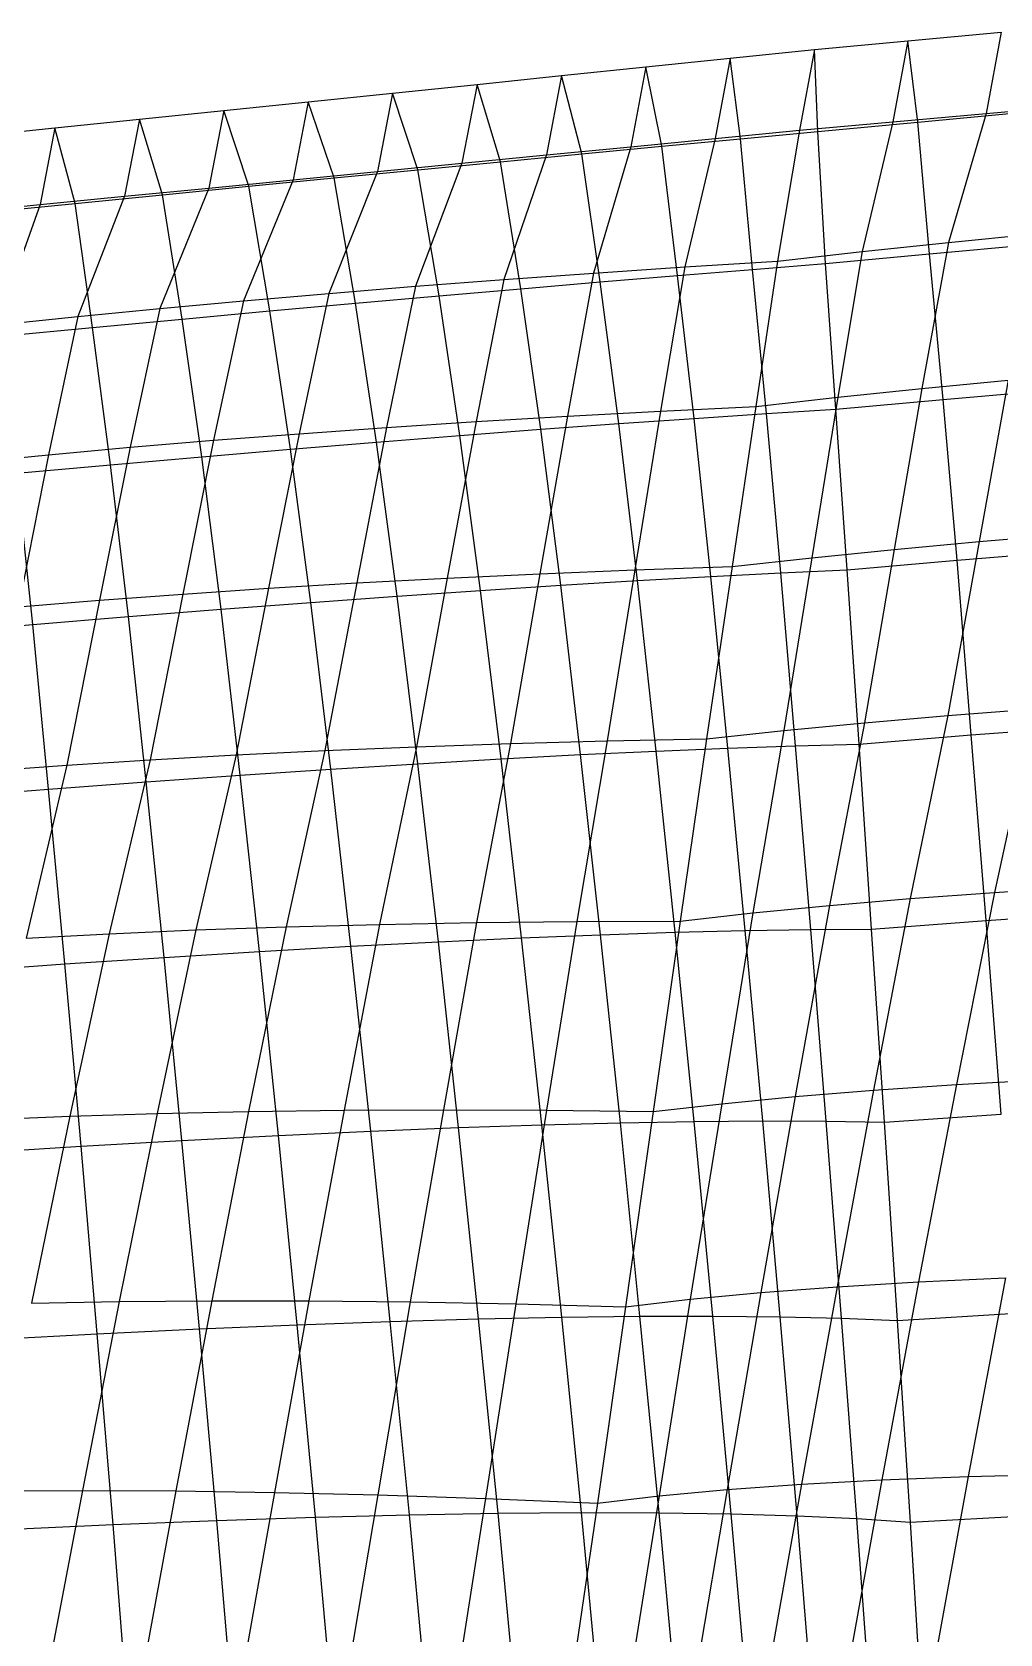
# Model space of a CAD drawing. Extents: x -429 to 429, y -1 to 209.
# Drawn here: x -372.24 to -361.31, y 179.16 to 197.24 of the extents above; entities that cross this region are included whole.
import ezdxf

# ---------------------------------------------------------------- set-up
doc = ezdxf.new("R2010")
doc.units = 0

msp = doc.modelspace()

# ---------------------------------------------------------------- linework, layer by layer
at = {"layer": 'default', "color": 5, "linetype": 'CONTINUOUS'}
for p, q in [((-362.352, 197.144, 154.005), (-361.3, 197.243, 152.806)), ((-361.3, 197.243, 152.806), (-361.47, 196.324, 152.728)), ((-364.358, 196.947, 156.413), (-363.405, 197.045, 155.205)), ((-363.405, 197.045, 155.205), (-363.576, 196.135, 155.129)), ((-363.405, 197.045, 155.205), (-363.576, 196.135, 155.129)), ((-363.405, 197.045, 155.205), (-362.352, 197.144, 154.005)), ((-362.352, 197.144, 154.005), (-362.523, 196.23, 153.929)), ((-366.263, 196.751, 158.829), (-365.31, 196.849, 157.621)), ((-365.31, 196.849, 157.621), (-365.481, 195.948, 157.548)), ((-365.31, 196.849, 157.621), (-364.358, 196.947, 156.413)), ((-364.358, 196.947, 156.413), (-364.528, 196.042, 156.338)), ((-368.169, 196.554, 161.245), (-367.216, 196.652, 160.037)), ((-367.216, 196.652, 160.037), (-367.386, 195.762, 159.966)), ((-367.216, 196.652, 160.037), (-366.263, 196.751, 158.829)), ((-366.263, 196.751, 158.829), (-366.433, 195.855, 158.757)), ((-370.074, 196.358, 163.661), (-369.122, 196.456, 162.453)), ((-369.122, 196.456, 162.453), (-369.291, 195.575, 162.384)), ((-369.122, 196.456, 162.453), (-368.169, 196.554, 161.245)), ((-368.169, 196.554, 161.245), (-368.339, 195.668, 161.175)), ((-371.98, 196.161, 166.077), (-371.027, 196.259, 164.869)), ((-371.027, 196.259, 164.869), (-371.196, 195.388, 164.802)), ((-371.027, 196.259, 164.869), (-370.074, 196.358, 163.661)), ((-370.074, 196.358, 163.661), (-370.244, 195.481, 163.593)), ((-362.523, 196.23, 153.929), (-361.47, 196.324, 152.728)), ((-361.47, 196.324, 152.728), (-361.893, 194.868, 152.477)), ((-361.47, 196.324, 152.728), (-360.418, 196.419, 151.528)), ((-372.933, 196.063, 167.285), (-371.98, 196.161, 166.077)), ((-371.98, 196.161, 166.077), (-372.149, 195.295, 166.011)), ((-364.528, 196.042, 156.338), (-363.576, 196.135, 155.129)), ((-363.576, 196.135, 155.129), (-363.823, 194.657, 155.032)), ((-363.576, 196.135, 155.129), (-363.823, 194.657, 155.032)), ((-363.576, 196.135, 155.129), (-362.523, 196.23, 153.929)), ((-362.523, 196.23, 153.929), (-362.868, 194.764, 153.748)), ((-366.433, 195.855, 158.757), (-365.481, 195.948, 157.548)), ((-365.481, 195.948, 157.548), (-365.9, 194.522, 157.31)), ((-365.481, 195.948, 157.548), (-364.528, 196.042, 156.338)), ((-364.528, 196.042, 156.338), (-364.87, 194.591, 156.163)), ((-368.339, 195.668, 161.175), (-367.386, 195.762, 159.966)), ((-367.386, 195.762, 159.966), (-367.91, 194.373, 159.647)), ((-367.386, 195.762, 159.966), (-366.433, 195.855, 158.757)), ((-366.433, 195.855, 158.757), (-366.913, 194.449, 158.471)), ((-370.244, 195.481, 163.593), (-369.291, 195.575, 162.384)), ((-369.291, 195.575, 162.384), (-369.851, 194.209, 162.043)), ((-369.291, 195.575, 162.384), (-368.339, 195.668, 161.175)), ((-368.339, 195.668, 161.175), (-368.889, 194.292, 160.838)), ((-372.149, 195.295, 166.011), (-371.196, 195.388, 164.802)), ((-371.196, 195.388, 164.802), (-371.723, 194.03, 164.495)), ((-371.196, 195.388, 164.802), (-370.244, 195.481, 163.593)), ((-370.244, 195.481, 163.593), (-370.796, 194.121, 163.262)), ((-373.102, 195.201, 167.22), (-372.149, 195.295, 166.011)), ((-372.149, 195.295, 166.011), (-372.633, 193.935, 165.741)), ((-362.868, 194.764, 153.748), (-361.893, 194.868, 152.477)), ((-361.893, 194.868, 152.477), (-362.193, 193.218, 152.346)), ((-361.893, 194.868, 152.477), (-360.901, 194.968, 151.221)), ((-364.87, 194.591, 156.163), (-363.823, 194.657, 155.032)), ((-363.823, 194.657, 155.032), (-364.069, 193.016, 154.948)), ((-363.823, 194.657, 155.032), (-364.069, 193.016, 154.948)), ((-363.823, 194.657, 155.032), (-362.868, 194.764, 153.748)), ((-362.868, 194.764, 153.748), (-363.143, 193.12, 153.638)), ((-367.91, 194.373, 159.647), (-366.913, 194.449, 158.471)), ((-366.913, 194.449, 158.471), (-367.227, 192.845, 158.332)), ((-366.913, 194.449, 158.471), (-365.9, 194.522, 157.31)), ((-365.9, 194.522, 157.31), (-366.196, 192.906, 157.184)), ((-365.9, 194.522, 157.31), (-364.87, 194.591, 156.163)), ((-364.87, 194.591, 156.163), (-365.143, 192.964, 156.056)), ((-369.851, 194.209, 162.043), (-368.889, 194.292, 160.838)), ((-368.889, 194.292, 160.838), (-369.225, 192.708, 160.686)), ((-368.889, 194.292, 160.838), (-367.91, 194.373, 159.647)), ((-367.91, 194.373, 159.647), (-368.237, 192.778, 159.499)), ((-371.723, 194.03, 164.495), (-370.796, 194.121, 163.262)), ((-370.796, 194.121, 163.262), (-371.133, 192.554, 163.114)), ((-370.796, 194.121, 163.262), (-369.851, 194.209, 162.043)), ((-369.851, 194.209, 162.043), (-370.19, 192.633, 161.891)), ((-372.633, 193.935, 165.741), (-371.723, 194.03, 164.495)), ((-371.723, 194.03, 164.495), (-372.053, 192.47, 164.356)), ((-363.143, 193.12, 153.638), (-362.193, 193.218, 152.346)), ((-362.193, 193.218, 152.346), (-362.507, 191.401, 152.217)), ((-362.193, 193.218, 152.346), (-361.219, 193.313, 151.073)), ((-361.219, 193.313, 151.073), (-361.548, 191.49, 150.928)), ((-365.143, 192.964, 156.056), (-364.069, 193.016, 154.948)), ((-364.069, 193.016, 154.948), (-364.336, 191.208, 154.859)), ((-364.069, 193.016, 154.948), (-364.336, 191.208, 154.859)), ((-364.069, 193.016, 154.948), (-363.143, 193.12, 153.638)), ((-363.143, 193.12, 153.638), (-363.436, 191.307, 153.528)), ((-368.237, 192.778, 159.499), (-367.227, 192.845, 158.332)), ((-367.227, 192.845, 158.332), (-367.552, 191.076, 158.195)), ((-367.227, 192.845, 158.332), (-366.196, 192.906, 157.184)), ((-366.196, 192.906, 157.184), (-366.505, 191.125, 157.059)), ((-366.196, 192.906, 157.184), (-365.143, 192.964, 156.056)), ((-365.143, 192.964, 156.056), (-365.433, 191.169, 155.947)), ((-371.133, 192.554, 163.114), (-370.19, 192.633, 161.891)), ((-370.19, 192.633, 161.891), (-370.537, 190.897, 161.745)), ((-370.19, 192.633, 161.891), (-369.225, 192.708, 160.686)), ((-369.225, 192.708, 160.686), (-369.569, 190.962, 160.539)), ((-369.225, 192.708, 160.686), (-368.237, 192.778, 159.499)), ((-368.237, 192.778, 159.499), (-368.574, 191.022, 159.355)), ((-372.949, 192.383, 165.615), (-372.053, 192.47, 164.356)), ((-372.053, 192.47, 164.356), (-372.392, 190.752, 164.222)), ((-372.053, 192.47, 164.356), (-371.133, 192.554, 163.114)), ((-371.133, 192.554, 163.114), (-371.478, 190.827, 162.973)), ((-361.548, 191.49, 150.928), (-360.561, 191.574, 149.66)), ((-363.436, 191.307, 153.528), (-362.507, 191.401, 152.217)), ((-362.507, 191.401, 152.217), (-362.843, 189.444, 152.079)), ((-362.507, 191.401, 152.217), (-361.548, 191.49, 150.928)), ((-361.548, 191.49, 150.928), (-361.901, 189.527, 150.774)), ((-365.433, 191.169, 155.947), (-364.336, 191.208, 154.859)), ((-364.336, 191.208, 154.859), (-364.624, 189.262, 154.763)), ((-364.336, 191.208, 154.859), (-364.624, 189.262, 154.763)), ((-364.336, 191.208, 154.859), (-363.436, 191.307, 153.528)), ((-363.436, 191.307, 153.528), (-363.751, 189.356, 153.409)), ((-369.569, 190.962, 160.539), (-368.574, 191.022, 159.355)), ((-368.574, 191.022, 159.355), (-368.933, 189.13, 159.203)), ((-368.574, 191.022, 159.355), (-367.552, 191.076, 158.195)), ((-367.552, 191.076, 158.195), (-367.9, 189.172, 158.05)), ((-367.552, 191.076, 158.195), (-366.505, 191.125, 157.059)), ((-366.505, 191.125, 157.059), (-366.837, 189.208, 156.925)), ((-366.505, 191.125, 157.059), (-365.433, 191.169, 155.947)), ((-365.433, 191.169, 155.947), (-365.745, 189.238, 155.829)), ((-372.392, 190.752, 164.222), (-371.478, 190.827, 162.973)), ((-371.478, 190.827, 162.973), (-371.847, 188.967, 162.824)), ((-371.478, 190.827, 162.973), (-370.537, 190.897, 161.745)), ((-370.537, 190.897, 161.745), (-370.907, 189.027, 161.591)), ((-370.537, 190.897, 161.745), (-369.569, 190.962, 160.539)), ((-369.569, 190.962, 160.539), (-369.936, 189.082, 160.384)), ((-361.901, 189.527, 150.774), (-360.924, 189.603, 149.495)), ((-360.924, 189.603, 149.495), (-361.373, 187.529, 149.268)), ((-363.751, 189.356, 153.409), (-362.843, 189.444, 152.079)), ((-362.843, 189.444, 152.079), (-363.238, 187.381, 151.906)), ((-362.843, 189.444, 152.079), (-361.901, 189.527, 150.774)), ((-361.901, 189.527, 150.774), (-362.327, 187.459, 150.571)), ((-367.9, 189.172, 158.05), (-366.837, 189.208, 156.925)), ((-366.837, 189.208, 156.925), (-367.22, 187.187, 156.751)), ((-366.837, 189.208, 156.925), (-365.745, 189.238, 155.829)), ((-365.745, 189.238, 155.829), (-366.088, 187.2, 155.689)), ((-365.745, 189.238, 155.829), (-364.624, 189.262, 154.763)), ((-364.624, 189.262, 154.763), (-364.922, 187.205, 154.667)), ((-364.624, 189.262, 154.763), (-364.922, 187.205, 154.667)), ((-364.624, 189.262, 154.763), (-363.751, 189.356, 153.409)), ((-363.751, 189.356, 153.409), (-364.103, 187.296, 153.272)), ((-371.847, 188.967, 162.824), (-370.907, 189.027, 161.591)), ((-370.907, 189.027, 161.591), (-371.369, 187.062, 161.371)), ((-370.907, 189.027, 161.591), (-369.936, 189.082, 160.384)), ((-369.936, 189.082, 160.384), (-370.391, 187.105, 160.163)), ((-369.936, 189.082, 160.384), (-368.933, 189.13, 159.203)), ((-368.933, 189.13, 159.203), (-369.372, 187.14, 158.989)), ((-368.933, 189.13, 159.203), (-367.9, 189.172, 158.05)), ((-367.9, 189.172, 158.05), (-368.315, 187.167, 157.851)), ((-372.754, 188.901, 164.081), (-371.847, 188.967, 162.824)), ((-371.847, 188.967, 162.824), (-372.307, 187.012, 162.613)), ((-361.373, 187.529, 149.268), (-360.375, 187.593, 147.998)), ((-363.238, 187.381, 151.906), (-362.327, 187.459, 150.571)), ((-362.327, 187.459, 150.571), (-362.741, 185.294, 150.386)), ((-362.327, 187.459, 150.571), (-361.373, 187.529, 149.268)), ((-361.373, 187.529, 149.268), (-361.804, 185.358, 149.062)), ((-364.922, 187.205, 154.667), (-364.103, 187.296, 153.272)), ((-364.103, 187.296, 153.272), (-364.454, 185.143, 153.143)), ((-364.103, 187.296, 153.272), (-363.238, 187.381, 151.906)), ((-363.238, 187.381, 151.906), (-363.625, 185.223, 151.747)), ((-372.307, 187.012, 162.613), (-371.369, 187.062, 161.371)), ((-371.369, 187.062, 161.371), (-371.811, 185.003, 161.174)), ((-371.369, 187.062, 161.371), (-370.391, 187.105, 160.163)), ((-370.391, 187.105, 160.163), (-370.827, 185.033, 159.964)), ((-370.391, 187.105, 160.163), (-369.372, 187.14, 158.989)), ((-369.372, 187.14, 158.989), (-369.794, 185.055, 158.795)), ((-369.372, 187.14, 158.989), (-368.315, 187.167, 157.851)), ((-368.315, 187.167, 157.851), (-368.717, 185.068, 157.669)), ((-368.315, 187.167, 157.851), (-367.22, 187.187, 156.751)), ((-367.22, 187.187, 156.751), (-367.595, 185.072, 156.589)), ((-367.22, 187.187, 156.751), (-366.088, 187.2, 155.689)), ((-366.088, 187.2, 155.689), (-366.431, 185.068, 155.556)), ((-366.088, 187.2, 155.689), (-364.922, 187.205, 154.667)), ((-364.922, 187.205, 154.667), (-365.227, 185.054, 154.571)), ((-364.922, 187.205, 154.667), (-365.227, 185.054, 154.571)), ((-361.804, 185.358, 149.062), (-360.815, 185.413, 147.778)), ((-364.454, 185.143, 153.143), (-363.625, 185.223, 151.747)), ((-363.625, 185.223, 151.747), (-364.012, 183.01, 151.593)), ((-363.625, 185.223, 151.747), (-362.741, 185.294, 150.386)), ((-362.741, 185.294, 150.386), (-363.152, 183.076, 150.209)), ((-362.741, 185.294, 150.386), (-361.804, 185.358, 149.062)), ((-361.804, 185.358, 149.062), (-362.231, 183.132, 148.866)), ((-370.827, 185.033, 159.964), (-369.794, 185.055, 158.795)), ((-369.794, 185.055, 158.795), (-370.211, 182.918, 158.608)), ((-369.794, 185.055, 158.795), (-368.717, 185.068, 157.669)), ((-368.717, 185.068, 157.669), (-369.114, 182.916, 157.493)), ((-368.717, 185.068, 157.669), (-367.595, 185.072, 156.589)), ((-367.595, 185.072, 156.589), (-367.969, 182.904, 156.431)), ((-367.595, 185.072, 156.589), (-366.431, 185.068, 155.556)), ((-366.431, 185.068, 155.556), (-366.776, 182.882, 155.424)), ((-366.431, 185.068, 155.556), (-365.227, 185.054, 154.571)), ((-365.227, 185.054, 154.571), (-365.539, 182.85, 154.474)), ((-365.227, 185.054, 154.571), (-365.539, 182.85, 154.474)), ((-365.227, 185.054, 154.571), (-364.454, 185.143, 153.143)), ((-364.454, 185.143, 153.143), (-364.808, 182.935, 153.016)), ((-372.747, 184.963, 162.423), (-371.811, 185.003, 161.174)), ((-371.811, 185.003, 161.174), (-372.247, 182.892, 160.985)), ((-371.811, 185.003, 161.174), (-370.827, 185.033, 159.964)), ((-370.827, 185.033, 159.964), (-371.256, 182.91, 159.773)), ((-364.012, 183.01, 151.593), (-363.152, 183.076, 150.209)), ((-363.152, 183.076, 150.209), (-363.553, 180.846, 150.04)), ((-363.152, 183.076, 150.209), (-362.231, 183.132, 148.866)), ((-362.231, 183.132, 148.866), (-362.645, 180.895, 148.681)), ((-362.231, 183.132, 148.866), (-361.25, 183.178, 147.568)), ((-361.25, 183.178, 147.568), (-361.671, 180.932, 147.37)), ((-372.247, 182.892, 160.985), (-371.256, 182.91, 159.773)), ((-371.256, 182.91, 159.773), (-371.671, 180.776, 159.594)), ((-371.256, 182.91, 159.773), (-370.211, 182.918, 158.608)), ((-370.211, 182.918, 158.608), (-370.616, 180.77, 158.432)), ((-370.211, 182.918, 158.608), (-369.114, 182.916, 157.493)), ((-369.114, 182.916, 157.493), (-369.503, 180.753, 157.326)), ((-369.114, 182.916, 157.493), (-367.969, 182.904, 156.431)), ((-367.969, 182.904, 156.431), (-368.337, 180.725, 156.279)), ((-367.969, 182.904, 156.431), (-366.776, 182.882, 155.424)), ((-366.776, 182.882, 155.424), (-367.12, 180.685, 155.294)), ((-366.776, 182.882, 155.424), (-365.539, 182.85, 154.474)), ((-365.539, 182.85, 154.474), (-364.808, 182.935, 153.016)), ((-364.808, 182.935, 153.016), (-365.161, 180.716, 152.89)), ((-364.808, 182.935, 153.016), (-364.012, 183.01, 151.593)), ((-364.012, 183.01, 151.593), (-364.393, 180.787, 151.445)), ((-365.539, 182.85, 154.474), (-365.856, 180.634, 154.373)), ((-365.539, 182.85, 154.474), (-365.856, 180.634, 154.373)), ((-363.553, 180.846, 150.04), (-362.645, 180.895, 148.681)), ((-362.645, 180.895, 148.681), (-363.047, 178.674, 148.504)), ((-362.645, 180.895, 148.681), (-361.671, 180.932, 147.37)), ((-361.671, 180.932, 147.37), (-362.077, 178.703, 147.182)), ((-361.671, 180.932, 147.37), (-360.632, 180.959, 146.11)), ((-372.668, 180.77, 160.809), (-371.671, 180.776, 159.594)), ((-371.671, 180.776, 159.594), (-372.073, 178.657, 159.425)), ((-371.671, 180.776, 159.594), (-370.616, 180.77, 158.432)), ((-370.616, 180.77, 158.432), (-371.008, 178.637, 158.265)), ((-370.616, 180.77, 158.432), (-369.503, 180.753, 157.326)), ((-369.503, 180.753, 157.326), (-369.883, 178.605, 157.165)), ((-369.503, 180.753, 157.326), (-368.337, 180.725, 156.279)), ((-368.337, 180.725, 156.279), (-368.701, 178.56, 156.131)), ((-368.337, 180.725, 156.279), (-367.12, 180.685, 155.294)), ((-365.856, 180.634, 154.373), (-365.161, 180.716, 152.89)), ((-365.161, 180.716, 152.89), (-365.513, 178.512, 152.764)), ((-365.161, 180.716, 152.89), (-364.393, 180.787, 151.445)), ((-364.393, 180.787, 151.445), (-364.767, 178.578, 151.299)), ((-364.393, 180.787, 151.445), (-363.553, 180.846, 150.04)), ((-363.553, 180.846, 150.04), (-363.945, 178.632, 149.878)), ((-367.12, 180.685, 155.294), (-367.464, 178.503, 155.163)), ((-367.12, 180.685, 155.294), (-365.856, 180.634, 154.373)), ((-365.856, 180.634, 154.373), (-366.178, 178.433, 154.267)), ((-365.856, 180.634, 154.373), (-366.178, 178.433, 154.267))]:
    msp.add_line(p, q, dxfattribs=at)
at = {"layer": 'default', "color": 3, "linetype": 'CONTINUOUS'}
for p, q in [((-362.352, 197.144, 154.005), (-361.3, 197.243, 152.806)), ((-364.358, 196.947, 156.413), (-363.405, 197.045, 155.205)), ((-363.405, 197.045, 155.205), (-362.352, 197.144, 154.005)), ((-363.368, 196.121, 155.303), (-363.405, 197.045, 155.205)), ((-363.368, 196.121, 155.303), (-363.405, 197.045, 155.205)), ((-362.239, 196.227, 154.174), (-362.352, 197.144, 154.005)), ((-366.263, 196.751, 158.829), (-365.31, 196.849, 157.621)), ((-365.31, 196.849, 157.621), (-364.358, 196.947, 156.413)), ((-365.13, 195.954, 157.827), (-365.31, 196.849, 157.621)), ((-364.242, 196.039, 156.57), (-364.358, 196.947, 156.413)), ((-368.169, 196.554, 161.245), (-367.216, 196.652, 160.037)), ((-367.216, 196.652, 160.037), (-366.263, 196.751, 158.829)), ((-366.951, 195.779, 160.308), (-367.216, 196.652, 160.037)), ((-366.033, 195.868, 159.073), (-366.263, 196.751, 158.829)), ((-370.074, 196.358, 163.661), (-369.122, 196.456, 162.453)), ((-369.122, 196.456, 162.453), (-368.169, 196.554, 161.245)), ((-368.83, 195.596, 162.747), (-369.122, 196.456, 162.453)), ((-367.883, 195.689, 161.533), (-368.169, 196.554, 161.245)), ((-371.98, 196.161, 166.077), (-371.027, 196.259, 164.869)), ((-371.027, 196.259, 164.869), (-370.074, 196.358, 163.661)), ((-370.765, 195.405, 165.141), (-371.027, 196.259, 164.869)), ((-369.79, 195.502, 163.949), (-370.074, 196.358, 163.661)), ((-362.239, 196.227, 154.174), (-361.124, 196.332, 153.031)), ((-372.933, 196.063, 167.285), (-371.98, 196.161, 166.077)), ((-371.754, 195.307, 166.321), (-371.98, 196.161, 166.077)), ((-364.242, 196.039, 156.57), (-363.368, 196.121, 155.303)), ((-363.368, 196.121, 155.303), (-362.239, 196.227, 154.174)), ((-363.283, 194.628, 155.485), (-363.368, 196.121, 155.303)), ((-363.283, 194.628, 155.485), (-363.368, 196.121, 155.303)), ((-362.108, 194.737, 154.401), (-362.239, 196.227, 154.174)), ((-366.033, 195.868, 159.073), (-365.13, 195.954, 157.827)), ((-365.13, 195.954, 157.827), (-364.242, 196.039, 156.57)), ((-364.954, 194.494, 158.07), (-365.13, 195.954, 157.827)), ((-364.106, 194.563, 156.785), (-364.242, 196.039, 156.57)), ((-367.883, 195.689, 161.533), (-366.951, 195.779, 160.308)), ((-366.951, 195.779, 160.308), (-366.033, 195.868, 159.073)), ((-366.723, 194.345, 160.59), (-366.951, 195.779, 160.308)), ((-365.827, 194.422, 159.338), (-366.033, 195.868, 159.073)), ((-369.79, 195.502, 163.949), (-368.83, 195.596, 162.747)), ((-368.83, 195.596, 162.747), (-367.883, 195.689, 161.533)), ((-368.587, 194.181, 163.042), (-368.83, 195.596, 162.747)), ((-367.644, 194.265, 161.825), (-367.883, 195.689, 161.533)), ((-371.754, 195.307, 166.321), (-370.765, 195.405, 165.141)), ((-370.765, 195.405, 165.141), (-369.79, 195.502, 163.949)), ((-370.544, 194.002, 165.423), (-370.765, 195.405, 165.141)), ((-369.554, 194.094, 164.242), (-369.79, 195.502, 163.949)), ((-372.757, 195.206, 167.489), (-371.754, 195.307, 166.321)), ((-371.556, 193.907, 166.585), (-371.754, 195.307, 166.321)), ((-362.108, 194.737, 154.401), (-360.953, 194.843, 153.295)), ((-364.106, 194.563, 156.785), (-363.283, 194.628, 155.485)), ((-363.283, 194.628, 155.485), (-362.108, 194.737, 154.401)), ((-363.164, 192.983, 155.706), (-363.283, 194.628, 155.485)), ((-363.164, 192.983, 155.706), (-363.283, 194.628, 155.485)), ((-361.955, 193.093, 154.658), (-362.108, 194.737, 154.401)), ((-365.827, 194.422, 159.338), (-364.954, 194.494, 158.07)), ((-364.954, 194.494, 158.07), (-364.106, 194.563, 156.785)), ((-364.766, 192.881, 158.335), (-364.954, 194.494, 158.07)), ((-363.949, 192.935, 157.03), (-364.106, 194.563, 156.785)), ((-368.587, 194.181, 163.042), (-367.644, 194.265, 161.825)), ((-367.644, 194.265, 161.825), (-366.723, 194.345, 160.59)), ((-367.409, 192.688, 162.127), (-367.644, 194.265, 161.825)), ((-366.723, 194.345, 160.59), (-365.827, 194.422, 159.338)), ((-366.497, 192.758, 160.884), (-366.723, 194.345, 160.59)), ((-365.616, 192.822, 159.62), (-365.827, 194.422, 159.338)), ((-370.544, 194.002, 165.423), (-369.554, 194.094, 164.242)), ((-369.554, 194.094, 164.242), (-368.587, 194.181, 163.042)), ((-369.323, 192.533, 164.543), (-369.554, 194.094, 164.242)), ((-368.351, 192.613, 163.346), (-368.587, 194.181, 163.042)), ((-372.59, 193.808, 167.728), (-371.556, 193.907, 166.585)), ((-371.556, 193.907, 166.585), (-370.544, 194.002, 165.423)), ((-371.354, 192.358, 166.864), (-371.556, 193.907, 166.585)), ((-370.324, 192.448, 165.716), (-370.544, 194.002, 165.423)), ((-361.955, 193.093, 154.658), (-360.772, 193.198, 153.581)), ((-363.164, 192.983, 155.706), (-361.955, 193.093, 154.658)), ((-361.796, 191.278, 154.933), (-361.955, 193.093, 154.658)), ((-366.497, 192.758, 160.884), (-365.616, 192.822, 159.62)), ((-365.616, 192.822, 159.62), (-364.766, 192.881, 158.335)), ((-365.403, 191.051, 159.915), (-365.616, 192.822, 159.62)), ((-364.766, 192.881, 158.335), (-363.949, 192.935, 157.03)), ((-364.575, 191.097, 158.615), (-364.766, 192.881, 158.335)), ((-363.949, 192.935, 157.03), (-363.164, 192.983, 155.706)), ((-363.785, 191.137, 157.292), (-363.949, 192.935, 157.03)), ((-363.036, 191.171, 155.947), (-363.164, 192.983, 155.706)), ((-363.036, 191.171, 155.947), (-363.164, 192.983, 155.706)), ((-368.351, 192.613, 163.346), (-367.409, 192.688, 162.127)), ((-367.409, 192.688, 162.127), (-366.497, 192.758, 160.884)), ((-367.175, 190.939, 162.439), (-367.409, 192.688, 162.127)), ((-366.27, 190.998, 161.19), (-366.497, 192.758, 160.884)), ((-370.324, 192.448, 165.716), (-369.323, 192.533, 164.543)), ((-369.323, 192.533, 164.543), (-368.351, 192.613, 163.346)), ((-369.093, 190.803, 164.855), (-369.323, 192.533, 164.543)), ((-368.116, 190.874, 163.661), (-368.351, 192.613, 163.346)), ((-372.412, 192.263, 167.987), (-371.354, 192.358, 166.864)), ((-371.354, 192.358, 166.864), (-370.324, 192.448, 165.716)), ((-371.152, 190.642, 167.156), (-371.354, 192.358, 166.864)), ((-370.105, 190.726, 166.02), (-370.324, 192.448, 165.716)), ((-372.231, 190.553, 168.26), (-372.412, 192.263, 167.987)), ((-361.796, 191.278, 154.933), (-360.586, 191.379, 153.883)), ((-363.036, 191.171, 155.947), (-361.796, 191.278, 154.933)), ((-361.636, 189.306, 155.221), (-361.796, 191.278, 154.933)), ((-366.27, 190.998, 161.19), (-365.403, 191.051, 159.915)), ((-365.403, 191.051, 159.915), (-364.575, 191.097, 158.615)), ((-365.193, 189.125, 160.219), (-365.403, 191.051, 159.915)), ((-364.575, 191.097, 158.615), (-363.785, 191.137, 157.292)), ((-364.383, 189.158, 158.906), (-364.575, 191.097, 158.615)), ((-363.785, 191.137, 157.292), (-363.036, 191.171, 155.947)), ((-363.62, 189.184, 157.567), (-363.785, 191.137, 157.292)), ((-362.903, 189.203, 156.203), (-363.036, 191.171, 155.947)), ((-362.903, 189.203, 156.203), (-363.036, 191.171, 155.947)), ((-369.093, 190.803, 164.855), (-368.116, 190.874, 163.661)), ((-368.116, 190.874, 163.661), (-367.175, 190.939, 162.439)), ((-367.885, 188.982, 163.983), (-368.116, 190.874, 163.661)), ((-367.175, 190.939, 162.439), (-366.27, 190.998, 161.19)), ((-366.944, 189.037, 162.759), (-367.175, 190.939, 162.439)), ((-366.047, 189.085, 161.503), (-366.27, 190.998, 161.19)), ((-371.152, 190.642, 167.156), (-370.105, 190.726, 166.02)), ((-370.105, 190.726, 166.02), (-369.093, 190.803, 164.855)), ((-369.89, 188.853, 166.333), (-370.105, 190.726, 166.02)), ((-368.867, 188.921, 165.175), (-369.093, 190.803, 164.855)), ((-373.343, 190.458, 169.332), (-372.231, 190.553, 168.26)), ((-372.231, 190.553, 168.26), (-371.152, 190.642, 167.156)), ((-372.052, 188.695, 168.543), (-372.231, 190.553, 168.26)), ((-370.952, 188.777, 167.456), (-371.152, 190.642, 167.156)), ((-361.636, 189.306, 155.221), (-360.402, 189.401, 154.196)), ((-363.62, 189.184, 157.567), (-362.903, 189.203, 156.203)), ((-362.903, 189.203, 156.203), (-361.636, 189.306, 155.221)), ((-362.762, 187.112, 156.476), (-362.903, 189.203, 156.203)), ((-362.762, 187.112, 156.476), (-362.903, 189.203, 156.203)), ((-361.469, 187.21, 155.524), (-361.636, 189.306, 155.221)), ((-367.885, 188.982, 163.983), (-366.944, 189.037, 162.759)), ((-366.944, 189.037, 162.759), (-366.047, 189.085, 161.503)), ((-366.712, 187.015, 163.089), (-366.944, 189.037, 162.759)), ((-366.047, 189.085, 161.503), (-365.193, 189.125, 160.219)), ((-365.82, 187.05, 161.828), (-366.047, 189.085, 161.503)), ((-365.193, 189.125, 160.219), (-364.383, 189.158, 158.906)), ((-364.978, 187.078, 160.534), (-365.193, 189.125, 160.219)), ((-364.383, 189.158, 158.906), (-363.62, 189.184, 157.567)), ((-364.187, 187.097, 159.21), (-364.383, 189.158, 158.906)), ((-363.448, 187.109, 157.856), (-363.62, 189.184, 157.567)), ((-370.952, 188.777, 167.456), (-369.89, 188.853, 166.333)), ((-369.89, 188.853, 166.333), (-368.867, 188.921, 165.175)), ((-369.672, 186.862, 166.657), (-369.89, 188.853, 166.333)), ((-368.867, 188.921, 165.175), (-367.885, 188.982, 163.983)), ((-368.639, 186.921, 165.506), (-368.867, 188.921, 165.175)), ((-367.652, 186.972, 164.316), (-367.885, 188.982, 163.983)), ((-373.188, 188.607, 169.591), (-372.052, 188.695, 168.543)), ((-372.052, 188.695, 168.543), (-370.952, 188.777, 167.456)), ((-371.867, 186.721, 168.839), (-372.052, 188.695, 168.543)), ((-370.749, 186.795, 167.769), (-370.952, 188.777, 167.456)), ((-362.762, 187.112, 156.476), (-361.469, 187.21, 155.524)), ((-361.469, 187.21, 155.524), (-360.213, 187.3, 154.523)), ((-361.3, 185.025, 155.835), (-361.469, 187.21, 155.524)), ((-366.712, 187.015, 163.089), (-365.82, 187.05, 161.828)), ((-365.82, 187.05, 161.828), (-364.978, 187.078, 160.534)), ((-365.597, 184.928, 162.157), (-365.82, 187.05, 161.828)), ((-364.978, 187.078, 160.534), (-364.187, 187.097, 159.21)), ((-364.766, 184.942, 160.855), (-364.978, 187.078, 160.534)), ((-364.187, 187.097, 159.21), (-363.448, 187.109, 157.856)), ((-363.991, 184.948, 159.519), (-364.187, 187.097, 159.21)), ((-363.448, 187.109, 157.856), (-362.762, 187.112, 156.476)), ((-363.274, 184.945, 158.153), (-363.448, 187.109, 157.856)), ((-362.616, 184.933, 156.758), (-362.762, 187.112, 156.476)), ((-362.616, 184.933, 156.758), (-362.762, 187.112, 156.476)), ((-370.749, 186.795, 167.769), (-369.672, 186.862, 166.657)), ((-369.672, 186.862, 166.657), (-368.639, 186.921, 165.506)), ((-369.458, 184.784, 166.985), (-369.672, 186.862, 166.657)), ((-368.639, 186.921, 165.506), (-367.652, 186.972, 164.316)), ((-368.416, 184.833, 165.839), (-368.639, 186.921, 165.506)), ((-367.652, 186.972, 164.316), (-366.712, 187.015, 163.089)), ((-367.424, 184.873, 164.652), (-367.652, 186.972, 164.316)), ((-366.484, 184.905, 163.423), (-366.712, 187.015, 163.089)), ((-373.027, 186.639, 169.865), (-371.867, 186.721, 168.839)), ((-371.867, 186.721, 168.839), (-370.749, 186.795, 167.769)), ((-371.684, 184.662, 169.14), (-371.867, 186.721, 168.839)), ((-370.548, 184.727, 168.086), (-370.749, 186.795, 167.769)), ((-368.416, 184.833, 165.839), (-367.424, 184.873, 164.652)), ((-367.424, 184.873, 164.652), (-366.484, 184.905, 163.423)), ((-367.198, 182.714, 164.99), (-367.424, 184.873, 164.652)), ((-366.484, 184.905, 163.423), (-365.597, 184.928, 162.157)), ((-366.258, 182.734, 163.76), (-366.484, 184.905, 163.423)), ((-365.597, 184.928, 162.157), (-364.766, 184.942, 160.855)), ((-365.376, 182.744, 162.489), (-365.597, 184.928, 162.157)), ((-364.766, 184.942, 160.855), (-363.991, 184.948, 159.519)), ((-364.554, 182.745, 161.179), (-364.766, 184.942, 160.855)), ((-363.991, 184.948, 159.519), (-363.274, 184.945, 158.153)), ((-363.795, 182.737, 159.833), (-363.991, 184.948, 159.519)), ((-363.274, 184.945, 158.153), (-362.616, 184.933, 156.758)), ((-363.1, 182.72, 158.454), (-363.274, 184.945, 158.153)), ((-362.616, 184.933, 156.758), (-361.3, 185.025, 155.835)), ((-362.47, 182.693, 157.046), (-362.616, 184.933, 156.758)), ((-362.47, 182.693, 157.046), (-362.616, 184.933, 156.758)), ((-371.684, 184.662, 169.14), (-370.548, 184.727, 168.086)), ((-370.548, 184.727, 168.086), (-369.458, 184.784, 166.985)), ((-370.349, 182.6, 168.406), (-370.548, 184.727, 168.086)), ((-369.458, 184.784, 166.985), (-368.416, 184.833, 165.839)), ((-369.246, 182.647, 167.316), (-369.458, 184.784, 166.985)), ((-368.195, 182.685, 166.176), (-368.416, 184.833, 165.839)), ((-372.864, 184.589, 170.146), (-371.684, 184.662, 169.14)), ((-371.502, 182.544, 169.446), (-371.684, 184.662, 169.14)), ((-369.246, 182.647, 167.316), (-368.195, 182.685, 166.176)), ((-368.195, 182.685, 166.176), (-367.198, 182.714, 164.99)), ((-367.979, 180.501, 166.512), (-368.195, 182.685, 166.176)), ((-367.198, 182.714, 164.99), (-366.258, 182.734, 163.76)), ((-366.977, 180.519, 165.327), (-367.198, 182.714, 164.99)), ((-366.258, 182.734, 163.76), (-365.376, 182.744, 162.489)), ((-366.036, 180.526, 164.095), (-366.258, 182.734, 163.76)), ((-365.376, 182.744, 162.489), (-364.554, 182.745, 161.179)), ((-365.159, 180.524, 162.819), (-365.376, 182.744, 162.489)), ((-364.554, 182.745, 161.179), (-363.795, 182.737, 159.833)), ((-364.347, 180.511, 161.502), (-364.554, 182.745, 161.179)), ((-363.795, 182.737, 159.833), (-363.1, 182.72, 158.454)), ((-363.603, 180.49, 160.146), (-363.795, 182.737, 159.833)), ((-363.1, 182.72, 158.454), (-362.47, 182.693, 157.046)), ((-362.928, 180.458, 158.757), (-363.1, 182.72, 158.454)), ((-362.47, 182.693, 157.046), (-361.132, 182.778, 156.15)), ((-362.324, 180.417, 157.336), (-362.47, 182.693, 157.046)), ((-362.324, 180.417, 157.336), (-362.47, 182.693, 157.046)), ((-372.702, 182.479, 170.431), (-371.502, 182.544, 169.446)), ((-371.502, 182.544, 169.446), (-370.349, 182.6, 168.406)), ((-371.323, 180.392, 169.751), (-371.502, 182.544, 169.446)), ((-370.349, 182.6, 168.406), (-369.246, 182.647, 167.316)), ((-370.154, 180.438, 168.727), (-370.349, 182.6, 168.406)), ((-369.039, 180.474, 167.646), (-369.246, 182.647, 167.316)), ((-367.979, 180.501, 166.512), (-366.977, 180.519, 165.327)), ((-366.977, 180.519, 165.327), (-366.036, 180.526, 164.095)), ((-366.768, 178.308, 165.657), (-366.977, 180.519, 165.327)), ((-366.036, 180.526, 164.095), (-365.159, 180.524, 162.819)), ((-365.826, 178.303, 164.423), (-366.036, 180.526, 164.095)), ((-365.159, 180.524, 162.819), (-364.347, 180.511, 161.502)), ((-364.953, 178.288, 163.143), (-365.159, 180.524, 162.819)), ((-372.542, 180.336, 170.717), (-371.323, 180.392, 169.751)), ((-371.323, 180.392, 169.751), (-370.154, 180.438, 168.727)), ((-371.152, 178.225, 170.051), (-371.323, 180.392, 169.751)), ((-370.154, 180.438, 168.727), (-369.039, 180.474, 167.646)), ((-369.969, 178.261, 169.04), (-370.154, 180.438, 168.727)), ((-369.039, 180.474, 167.646), (-367.979, 180.501, 166.512)), ((-368.842, 178.287, 167.968), (-369.039, 180.474, 167.646)), ((-367.774, 178.302, 166.839), (-367.979, 180.501, 166.512)), ((-364.347, 180.511, 161.502), (-363.603, 180.49, 160.146)), ((-364.149, 178.263, 161.819), (-364.347, 180.511, 161.502)), ((-363.603, 180.49, 160.146), (-362.928, 180.458, 158.757)), ((-363.418, 178.228, 160.455), (-363.603, 180.49, 160.146)), ((-362.928, 180.458, 158.757), (-362.324, 180.417, 157.336)), ((-362.762, 178.183, 159.056), (-362.928, 180.458, 158.757)), ((-362.324, 180.417, 157.336), (-360.965, 180.494, 156.467)), ((-362.181, 178.128, 157.624), (-362.324, 180.417, 157.336)), ((-362.181, 178.128, 157.624), (-362.324, 180.417, 157.336))]:
    msp.add_line(p, q, dxfattribs=at)

doc.saveas('drawing.dxf')
